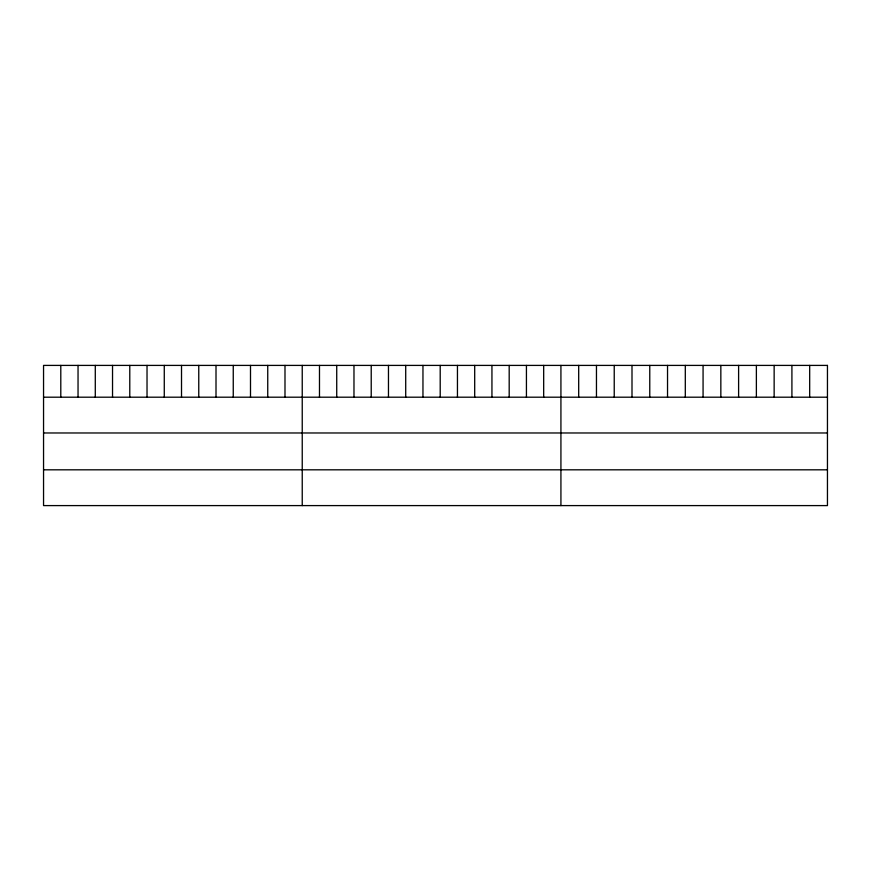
<?xml version="1.0" encoding="UTF-8"?>
<svg xmlns="http://www.w3.org/2000/svg" width="871" height="871" viewBox="0 0 871 871"><rect width="100%" height="100%" fill="white"/><g stroke="black" fill="none" stroke-linecap="round" stroke-linejoin="round"><path stroke-width="1.31" d="M43.55 397.198L827.45 397.198M43.55 432.974L827.45 432.974M43.55 469.817L827.45 469.817M809.682 365.406L809.682 397.198M791.913 365.406L791.913 397.198M774.145 365.406L774.145 397.198M756.376 365.406L756.376 397.198M738.608 365.406L738.608 397.198M720.84 365.406L720.84 397.198M703.071 365.406L703.071 397.198M685.303 365.406L685.303 397.198M667.534 365.406L667.534 397.198M649.766 365.406L649.766 397.198M631.998 365.406L631.998 397.198M614.229 365.406L614.229 397.198M596.461 365.406L596.461 397.198M578.692 365.406L578.692 397.198M560.924 365.406L560.924 505.594M543.678 365.406L543.678 397.198M526.432 365.406L526.432 397.198M509.187 365.406L509.187 397.198M491.941 365.406L491.941 397.198M474.695 365.406L474.695 397.198M457.449 365.406L457.449 397.198M440.203 365.406L440.203 397.198M422.958 365.406L422.958 397.198M405.712 365.406L405.712 397.198M388.466 365.406L388.466 397.198M371.22 365.406L371.22 397.198M353.974 365.406L353.974 397.198M336.729 365.406L336.729 397.198M319.483 365.406L319.483 397.198M302.237 365.406L302.237 505.594M284.991 365.406L284.991 397.198M267.745 365.406L267.745 397.198M250.5 365.406L250.5 397.198M233.254 365.406L233.254 397.198M216.008 365.406L216.008 397.198M198.762 365.406L198.762 397.198M181.516 365.406L181.516 397.198M164.271 365.406L164.271 397.198M147.025 365.406L147.025 397.198M129.779 365.406L129.779 397.198M112.533 365.406L112.533 397.198M95.287 365.406L95.287 397.198M78.042 365.406L78.042 397.198M60.796 365.406L60.796 397.198M827.45 365.406L43.55 365.406L43.55 505.594L827.45 505.594L827.45 365.406"/></g></svg>
